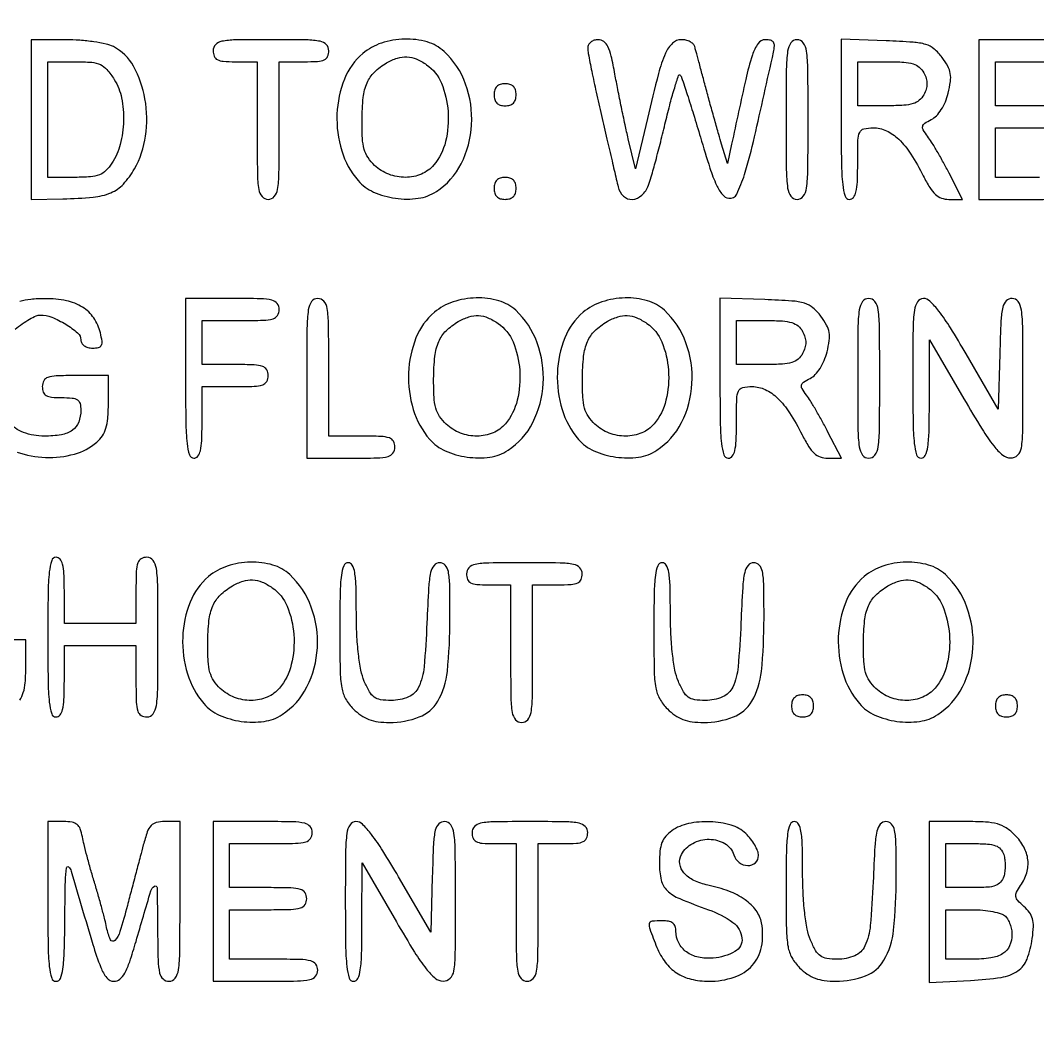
# Model space of a CAD drawing. Extents: x 0 to 1066, y 0 to 761.
# Drawn here: x 816.9 to 832.52, y 282.09 to 297.58 of the extents above; entities that cross this region are included whole.
import ezdxf

# ---------------------------------------------------------------- set-up
doc = ezdxf.new("R2010")
doc.units = 0
doc.header["$MEASUREMENT"] = 0

msp = doc.modelspace()

# ---------------------------------------------------------------- linework, layer by layer
for points in [[(183.390323, 95.266879, 0.000001), (192.989143, 95.254457, 0.000118)], [(479.458836, 95.240684, -0.000004), (502.524384, 95.211821, -0.198594)], [(710.559243, 95.267872, -0.000023), (733.258836, 95.240684, -0.000004), (756.324384, 95.211821, -0.198594)], [(416.092229, 95.24091, -0.000004), (439.072908, 95.212432, -0.198597)], [(542.992229, 95.24091, -0.000004), (565.972908, 95.212432, -0.198597)], [(606.442229, 95.24091, -0.000004), (629.422908, 95.212432, -0.198597)], [(669.892229, 95.24091, -0.000004), (692.872908, 95.212432, -0.198597)], [(832.841922, 297.280249, 0.004487), (832.3794, 297.2844), (831.618, 297.2844), (831.618, 296.0577), (831.618, 294.831), (832.4217, 294.831, 0.004147), (832.912409, 294.83507, 0.047763)], [(832.813892, 296.264593, 0.006583), (832.464, 296.2692), (831.8718, 296.2692), (831.8718, 296.6076), (831.8718, 296.946), (832.5063, 296.946, 0.005909), (832.884326, 296.950467, 0.059311)], [(832.5486, 295.1694), (831.8718, 295.1694), (831.8718, 295.5501), (831.8718, 295.9308), (832.464, 295.9308, 0.006583), (832.813892, 295.935407, 0.063075)], [(816.819491, 292.83538, -0.021479), (816.928286, 292.919217, -0.024071), (817.039926, 292.990063, -0.024321), (817.139791, 293.040628, -0.105406), (817.204392, 293.0544, -0.095864), (817.381727, 293.020084, -0.042073), (817.596296, 292.912065, -0.039621), (817.778719, 292.779147, -0.218876), (817.8282, 292.671527, 0.137225), (817.841737, 292.623132, 0.104143), (817.879596, 292.582739, 0.087371), (817.937139, 292.555935, 0.065501), (818.006571, 292.5468, 0.051376), (818.099548, 292.556379, 0.224479), (818.142499, 292.588825, 0.158116), (818.15318, 292.651588, 0.023398), (818.128342, 292.77945, 0.090086), (818.026094, 293.00944, 0.105062), (817.853633, 293.174482, 0.089301), (817.60508, 293.272588, 0.048933), (817.2783, 293.305381, 0.02471), (817.058834, 293.295018, 0.049497), (816.888712, 293.261329, 0.05494)], [(816.848424, 290.949094, 0.075265), (817.286535, 290.866395, 0.075304), (817.729252, 290.917085, 0.113008), (818.071123, 291.099166, 0.065979), (818.158955, 291.198389, 0.074329), (818.213672, 291.313291, 0.054743), (818.242567, 291.466284, 0.019325), (818.2512, 291.689573), (818.2512, 292.1238), (817.7436, 292.1238, 0.008455), (817.449902, 292.118833, 0.072107), (817.3206, 292.0956, 0.188641), (817.259068, 292.044332, 0.12648), (817.236, 291.9546, 0.087745), (817.250999, 291.869792, 0.177212), (817.294163, 291.818636, 0.10769), (817.377766, 291.792353, 0.022514), (817.5321, 291.7854, -0.021714), (817.694185, 291.778358, -0.124268), (817.774865, 291.750351, -0.187079), (817.815295, 291.693664, -0.062494), (817.8282, 291.59082, -0.091498), (817.794563, 291.408547, -0.148314), (817.698774, 291.284986, -0.113347), (817.528688, 291.214847, -0.041372), (817.26752, 291.1932, -0.086758), (816.944934, 291.249599, -0.145015), (816.724723, 291.411575, -0.116882)], [(816.889955, 287.137589, 0.074329), (816.944672, 287.252491, 0.054743), (816.973567, 287.405484, 0.019325), (816.9822, 287.628773), (816.9822, 288.063), (816.4746, 288.063, 0.008455)]]:
    msp.add_lwpolyline(points, format="xyb")
for points in [[(409.06215, 749.15415), (40.8618, 749.132981), (40.8618, 380.65769), (40.8618, 12.1824), (501.2973, 12.1824), (961.7328, 12.1824), (961.7328, 380.646631), (961.7328, 749.110861), (961.41555, 749.1633, 0.040886), (961.153339, 749.184871, 0.000002), (934.190609, 749.194398, 0.000089), (904.448031, 749.199508, 0.000054), (869.1804, 749.195529, -0.000029), (813.61687, 749.186499, -0.000004), (696.10453, 749.175037, -0.000004), (556.774728, 749.163736, -0.000004)], [(817.0668, 296.0577), (817.0668, 294.831), (817.55325, 294.839433, 0.018847), (818.01622, 294.864933, 0.076273), (818.289629, 294.933281, 0.107083), (818.480818, 295.067069, 0.057946), (818.651022, 295.299964, 0.09461), (818.822013, 295.804618, 0.077415), (818.812601, 296.375231, 0.083451), (818.636967, 296.875665, 0.148656), (818.326784, 297.177403, 0.065462), (818.21444, 297.217866, 0.01784), (818.028459, 297.251574, 0.017725), (817.812831, 297.274991, 0.017594), (817.59555, 297.283153), (817.0668, 297.2844)], [(819.8586, 297.1152, 0.094959), (819.875163, 297.028774, 0.184152), (819.92205, 296.977725, 0.098846), (820.015039, 296.95233, 0.017388), (820.197, 296.946), (820.5354, 296.946), (820.5354, 295.8885, 0.002827), (820.539131, 295.228541, 0.036854), (820.559934, 294.984337, 0.138781), (820.611194, 294.873868, 0.218517), (820.7046, 294.831, 0.218517), (820.798006, 294.873868, 0.138781), (820.849266, 294.984337, 0.036854), (820.870069, 295.228541, 0.002827), (820.8738, 295.8885), (820.8738, 296.946), (821.2545, 296.946, 0.013964), (821.464258, 296.951859, 0.090841), (821.566463, 296.97655, 0.188085), (821.617034, 297.027595, 0.102588), (821.6352, 297.1152, 0.193568), (821.598002, 297.207685, 0.15568), (821.503013, 297.259221, 0.043488), (821.294005, 297.280467, 0.003595), (820.7469, 297.2844, 0.003595), (820.199795, 297.280467, 0.043488), (819.990788, 297.259221, 0.15568), (819.895798, 297.207685, 0.193568)], [(822.157603, 297.072373, 0.123885), (821.874412, 296.679677, 0.085485), (821.760837, 296.140757, 0.082885), (821.833308, 295.578736, 0.104562), (822.085039, 295.120126, 0.111799), (822.323009, 294.943775, 0.06908), (822.659408, 294.848081, 0.069045), (823.009365, 294.847615, 0.111332), (823.287282, 294.951681, 0.131426), (823.668039, 295.37766, 0.103697), (823.828454, 295.977311, 0.101152), (823.73579, 296.603653, 0.118621), (823.405171, 297.103219, 0.118666), (823.145435, 297.249801, 0.075716), (822.799756, 297.293738, 0.073305), (822.444741, 297.232407, 0.095814)], [(825.6114, 297.156804, 0.047767), (825.619643, 297.070713, 0.002528), (825.673438, 296.799743, 0.003959), (825.741692, 296.477857, 0.00287), (825.822593, 296.120454, -0.000002), (825.9067, 295.758538, -0.000002), (825.984737, 295.422731, -0.000002), (826.050237, 295.140867, -0.000017), (826.078005, 295.02135, 0.147869), (826.159327, 294.879931, 0.205885), (826.294844, 294.830582, 0.176392), (826.440655, 294.893275, 0.11354), (826.544046, 295.047883, 0.021448), (826.586456, 295.175671, 0.003611), (826.655271, 295.424007, 0.003945), (826.731781, 295.717264, 0.003496), (826.806889, 296.023747, -0.006156), (826.87912, 296.311852, -0.010899), (826.946762, 296.547299, -0.005551), (827.007441, 296.735007, -0.556878), (827.02975, 296.74025, -0.11647), (827.05287, 296.702834, -0.001547), (827.138785, 296.442281, -0.004332), (827.235093, 296.138234, -0.00282), (827.341285, 295.785536, 0.006286), (827.487608, 295.311477, 0.030826), (827.589862, 295.050623, 0.058933), (827.679981, 294.904603, 0.190588), (827.776884, 294.848675, 0.326366), (827.899475, 294.913144, 0.039676), (828.018107, 295.213283, 0.018108), (828.172341, 295.790996, 0.002117), (828.464334, 297.09405, 0.040046), (828.477278, 297.18853, 0.15964), (828.462414, 297.244294, 0.190105), (828.419544, 297.274768, 0.060633), (828.340408, 297.2844, 0.243546), (828.227412, 297.22589, 0.075824), (828.139229, 297.049617, 0.023764), (828.037662, 296.67533, 0.001912), (827.821079, 295.677), (827.758026, 295.3809), (827.667798, 295.677, -0.004222), (827.623212, 295.827872, -0.001439), (827.560959, 296.047654, -0.00143), (827.493605, 296.290756, -0.001648), (827.430796, 296.523, 0.00027), (827.372398, 296.741317, 0.000345), (827.318337, 296.942431, 0.000267), (827.2728, 297.111013, 0.002921), (827.254066, 297.17865, 0.133791), (827.229706, 297.219101, 0.071199), (827.181812, 297.253336, 0.062684), (827.11891, 297.276528, 0.057069), (827.050161, 297.2844, 0.191396), (826.912437, 297.229676, 0.101864), (826.805533, 297.077152, 0.038771), (826.697981, 296.763973, 0.004991), (826.52695, 296.074987), (826.342606, 295.29934), (826.233833, 295.76312, -0.004337), (826.185244, 295.978687, -0.002315), (826.12872, 296.245985, -0.002304), (826.073521, 296.519477, -0.003592), (826.028745, 296.75565, 0.011053), (825.971827, 297.033179, 0.057006), (825.919863, 297.18089, 0.121799), (825.856834, 297.25655, 0.159795), (825.771915, 297.2844, 0.077986), (825.710596, 297.274777, 0.090324), (825.658551, 297.246919, 0.100781), (825.623758, 297.205466, 0.124994)], [(828.657, 296.0577, 0.002322), (828.660589, 295.284838, 0.031956), (828.681067, 295.005487, 0.123223), (828.731878, 294.879109, 0.240299), (828.8262, 294.831, 0.240299), (828.920522, 294.879109, 0.123223), (828.971333, 295.005487, 0.031956), (828.991811, 295.284838, 0.002322), (828.9954, 296.0577, 0.002322), (828.991811, 296.830562, 0.031956), (828.971333, 297.109913, 0.123223), (828.920522, 297.236291, 0.240299), (828.8262, 297.2844, 0.240299), (828.731878, 297.236291, 0.123223), (828.681067, 297.109913, 0.031956), (828.660589, 296.830562, 0.002322)], [(829.503, 296.061121, 0.003202), (829.507326, 295.385613, 0.022501), (829.526332, 295.05717, 0.049121), (829.56223, 294.880947, 0.329081), (829.6299, 294.831, 0.232029), (829.691637, 294.86128, 0.108427), (829.730769, 294.9438, 0.047315), (829.751501, 295.099657, 0.00942), (829.7568, 295.3809, -0.00595), (829.761107, 295.742865, -0.096871), (829.787144, 295.860998, -0.238613), (829.85181, 295.914615, -0.056005), (829.995853, 295.9308, -0.111153), (830.197305, 295.885456, -0.081177), (830.38662, 295.754601, -0.058854), (830.57231, 295.527971, -0.025924), (830.764172, 295.19055, 0.021841), (830.863916, 295.011753, 0.069009), (830.95107, 294.906227, 0.100305), (831.043578, 294.850432, 0.085906), (831.155845, 294.831), (831.36705, 294.831), (831.160873, 295.23285, 0.006834), (831.072806, 295.398872, 0.006481), (830.978698, 295.565412, 0.006451), (830.891651, 295.71056, 0.022591), (830.830227, 295.800675, -0.02569), (830.763648, 295.899664, -0.192002), (830.754729, 295.954464, -0.198014), (830.786063, 295.99939, -0.027525), (830.886928, 296.056575, 0.089041), (830.964881, 296.114414, 0.046566), (831.039398, 296.210076, 0.042448), (831.102634, 296.330402, 0.038847), (831.146864, 296.463263, 0.026721), (831.180834, 296.639622, 0.076578), (831.178842, 296.764041, 0.082928), (831.139816, 296.876384, 0.035157), (831.053472, 297.011062, 0.057331), (830.930902, 297.14134, 0.10358), (830.802517, 297.210632, 0.055706), (830.607385, 297.245574, 0.007564), (830.192158, 297.266671), (829.503, 297.291243)], [(823.136697, 296.900639, -0.143223), (823.364398, 296.616323, -0.079931), (823.46686, 296.181153, -0.077332), (823.428665, 295.720018, -0.11509), (823.247396, 295.35975, -0.119537), (823.058984, 295.220195, -0.098447), (822.813327, 295.169552, -0.09388), (822.556877, 295.216262, -0.097006), (822.338603, 295.353347, -0.056872), (822.237683, 295.47244, -0.080028), (822.179787, 295.598796, -0.054705), (822.151963, 295.770524, -0.014142), (822.145491, 296.051297, -0.025001), (822.164555, 296.396155, -0.075567), (822.223982, 296.623138, -0.098225), (822.337437, 296.788005, -0.062967), (822.5235, 296.928419, -0.051006), (822.688266, 297.001758, -0.090781), (822.834914, 297.021795, -0.090761), (822.979171, 296.988581, -0.050966)], [(818.341753, 296.67105, -0.090931), (818.454074, 296.389331, -0.056823), (818.484135, 296.034409, -0.056208), (818.433225, 295.676588, -0.081785), (818.30443, 295.385709, -0.053857), (818.211167, 295.272166, -0.102503), (818.112165, 295.208535, -0.073821), (817.974488, 295.177809, -0.018052), (817.74165, 295.1694), (817.3206, 295.1694), (817.3206, 296.0577), (817.3206, 296.946), (817.744843, 296.946, -0.017821), (817.994818, 296.937088, -0.090339), (818.129317, 296.902535, -0.111314), (818.229076, 296.826166, -0.033754)], [(830.772, 296.7768, -0.049536), (830.808162, 296.689426, -0.073486), (830.820253, 296.6076, -0.073486), (830.808162, 296.525774, -0.049536), (830.772, 296.4384, -0.09537), (830.703105, 296.353475, -0.100861), (830.608866, 296.302233, -0.059921), (830.463832, 296.276248, -0.014397), (830.219123, 296.2692), (829.7568, 296.2692), (829.7568, 296.6076), (829.7568, 296.946), (830.219123, 296.946, -0.014397), (830.463832, 296.938952, -0.059921), (830.608866, 296.912967, -0.100861), (830.703105, 296.861725, -0.09537)], [(824.1732, 296.4384, 0.072254), (824.183931, 296.364531, 0.124864), (824.2155, 296.3115, 0.124864), (824.268531, 296.279931, 0.072254), (824.3424, 296.2692, 0.072254), (824.416269, 296.279931, 0.124864), (824.4693, 296.3115, 0.124864), (824.500869, 296.364531, 0.072254), (824.5116, 296.4384, 0.072254), (824.500869, 296.512269, 0.124864), (824.4693, 296.5653, 0.124864), (824.416269, 296.596869, 0.072254), (824.3424, 296.6076, 0.072254), (824.268531, 296.596869, 0.124864), (824.2155, 296.5653, 0.124864), (824.183931, 296.512269, 0.072254)], [(824.1732, 295.0002, 0.072254), (824.183931, 294.926331, 0.124864), (824.2155, 294.8733, 0.124864), (824.268531, 294.841731, 0.072254), (824.3424, 294.831, 0.072254), (824.416269, 294.841731, 0.124864), (824.4693, 294.8733, 0.124864), (824.500869, 294.926331, 0.072254), (824.5116, 295.0002, 0.072254), (824.500869, 295.074069, 0.124864), (824.4693, 295.1271, 0.124864), (824.416269, 295.158669, 0.072254), (824.3424, 295.1694, 0.072254), (824.268531, 295.158669, 0.124864), (824.2155, 295.1271, 0.124864), (824.183931, 295.074069, 0.072254)], [(819.4356, 292.0815, 0.003213), (819.439928, 291.407979, 0.022561), (819.458938, 291.0804, 0.049302), (819.494853, 290.904677, 0.328801), (819.5625, 290.8548, 0.232029), (819.624237, 290.88508, 0.108427), (819.663369, 290.9676, 0.047315), (819.684101, 291.123457, 0.00942), (819.6894, 291.4047), (819.6894, 291.9546), (820.197, 291.9546, 0.008455), (820.490698, 291.959567, 0.072107), (820.62, 291.9828, 0.188641), (820.681532, 292.034068, 0.12648), (820.7046, 292.1238, 0.12648), (820.681532, 292.213532, 0.188641), (820.62, 292.2648, 0.072107), (820.490698, 292.288033, 0.008455), (820.197, 292.293), (819.6894, 292.293), (819.6894, 292.6314), (819.6894, 292.9698), (820.2816, 292.9698, 0.006583), (820.631492, 292.974407, 0.063075), (820.778625, 292.996993, 0.183695), (820.84747, 293.048426, 0.142406), (820.8738, 293.139, 0.165398), (820.842683, 293.230495, 0.1727), (820.762763, 293.282074, 0.052938), (820.589045, 293.303957, 0.004884), (820.1547, 293.3082), (819.4356, 293.3082)], [(821.2968, 292.0815), (821.2968, 290.8548), (821.9736, 290.8548, 0.005351), (822.379778, 290.859147, 0.055952), (822.54465, 290.881238, 0.176663), (822.62086, 290.932784, 0.157888), (822.6504, 291.024, 0.12648), (822.627332, 291.113732, 0.188641), (822.5658, 291.165, 0.072107), (822.436498, 291.188233, 0.008455), (822.1428, 291.1932), (821.6352, 291.1932), (821.6352, 292.2507, 0.002827), (821.631469, 292.910659, 0.036854), (821.610666, 293.154863, 0.138781), (821.559406, 293.265332, 0.218517), (821.466, 293.3082, 0.240299), (821.371678, 293.260091, 0.123223), (821.320867, 293.133713, 0.031956), (821.300389, 292.854362, 0.002322)], [(823.257403, 293.096173, 0.123885), (822.974212, 292.703477, 0.085485), (822.860637, 292.164557, 0.082885), (822.933108, 291.602536, 0.104562), (823.184839, 291.143926, 0.111799), (823.422809, 290.967575, 0.06908), (823.759208, 290.871881, 0.069045), (824.109165, 290.871415, 0.111332), (824.387082, 290.975481, 0.131426), (824.767839, 291.40146, 0.103697), (824.928254, 292.001111, 0.101152), (824.83559, 292.627453, 0.118621), (824.504971, 293.127019, 0.118666), (824.245235, 293.273601, 0.075716), (823.899556, 293.317538, 0.073305), (823.544541, 293.256207, 0.095814)], [(825.541603, 293.096173, 0.123885), (825.258412, 292.703477, 0.085485), (825.144837, 292.164557, 0.082885), (825.217308, 291.602536, 0.104562), (825.469039, 291.143926, 0.111799), (825.707009, 290.967575, 0.06908), (826.043408, 290.871881, 0.069045), (826.393365, 290.871415, 0.111332), (826.671282, 290.975481, 0.131426), (827.052039, 291.40146, 0.103697), (827.212454, 292.001111, 0.101152), (827.11979, 292.627453, 0.118621), (826.789171, 293.127019, 0.118666), (826.529435, 293.273601, 0.075716), (826.183756, 293.317538, 0.073305), (825.828741, 293.256207, 0.095814)], [(827.6418, 292.084921, 0.003202), (827.646126, 291.409413, 0.022501), (827.665132, 291.08097, 0.049121), (827.70103, 290.904747, 0.329081), (827.7687, 290.8548, 0.232029), (827.830437, 290.88508, 0.108427), (827.869569, 290.9676, 0.047315), (827.890301, 291.123457, 0.00942), (827.8956, 291.4047, -0.00595), (827.899907, 291.766665, -0.096871), (827.925944, 291.884798, -0.238613), (827.99061, 291.938415, -0.056005), (828.134653, 291.9546, -0.111153), (828.336105, 291.909256, -0.081177), (828.52542, 291.778401, -0.058854), (828.71111, 291.551771, -0.025924), (828.902972, 291.21435, 0.021841), (829.002716, 291.035553, 0.069009), (829.08987, 290.930027, 0.100305), (829.182378, 290.874232, 0.085906), (829.294645, 290.8548), (829.50585, 290.8548), (829.299673, 291.25665, 0.006834), (829.211606, 291.422672, 0.006481), (829.117498, 291.589212, 0.006451), (829.030451, 291.73436, 0.022591), (828.969027, 291.824475, -0.02569), (828.902448, 291.923464, -0.192002), (828.893529, 291.978264, -0.198014), (828.924863, 292.02319, -0.027525), (829.025728, 292.080375, 0.089041), (829.103681, 292.138214, 0.046566), (829.178198, 292.233876, 0.042448), (829.241434, 292.354202, 0.038847), (829.285664, 292.487063, 0.026721), (829.319634, 292.663422, 0.076578), (829.317642, 292.787841, 0.082928), (829.278616, 292.900184, 0.035157), (829.192272, 293.034862, 0.057331), (829.069702, 293.16514, 0.10358), (828.941317, 293.234432, 0.055706), (828.746185, 293.269374, 0.007564), (828.330958, 293.290471), (827.6418, 293.315043)], [(829.7568, 292.0815, 0.002322), (829.760389, 291.308638, 0.031956), (829.780867, 291.029287, 0.123223), (829.831678, 290.902909, 0.240299), (829.926, 290.8548, 0.240299), (830.020322, 290.902909, 0.123223), (830.071133, 291.029287, 0.031956), (830.091611, 291.308638, 0.002322), (830.0952, 292.0815, 0.002322), (830.091611, 292.854362, 0.031956), (830.071133, 293.133713, 0.123223), (830.020322, 293.260091, 0.240299), (829.926, 293.3082, 0.240299), (829.831678, 293.260091, 0.123223), (829.780867, 293.133713, 0.031956), (829.760389, 292.854362, 0.002322)], [(830.6028, 292.0815, 0.003213), (830.607128, 291.407979, 0.022561), (830.626138, 291.0804, 0.049302), (830.662053, 290.904677, 0.328801), (830.7297, 290.8548, 0.295501), (830.795072, 290.897131, 0.070336), (830.832806, 291.027831, 0.029944), (830.85284, 291.275394, 0.004715), (830.858437, 291.76425), (830.860274, 292.6737), (831.387187, 291.767557, 0.006242), (831.666561, 291.300624, 0.029041), (831.846282, 291.043337, 0.052989), (831.983526, 290.902838, 0.170079), (832.10445, 290.858107, 0.199339), (832.212731, 290.900873, 0.163117), (832.270425, 291.012306, 0.036571), (832.291504, 291.271181, 0.002034), (832.2948, 292.0815, 0.002367), (832.291169, 292.848672, 0.031318), (832.270784, 293.130983, 0.117824), (832.220977, 293.259677, 0.246563), (832.12856, 293.3082, 0.195513), (832.037755, 293.271282, 0.145553), (831.984452, 293.175856, 0.043894), (831.956939, 292.969593, 0.004128), (831.93821, 292.458318), (831.9141, 291.608436), (831.420917, 292.458318, 0.007787), (831.180838, 292.857583, 0.025041), (831.004001, 293.11221, 0.035073), (830.866147, 293.267118, 0.195814), (830.765267, 293.3082, 0.254619), (830.675261, 293.259188, 0.110911), (830.626751, 293.127358, 0.030502), (830.606487, 292.841186, 0.002427)], [(824.236497, 292.924439, -0.143223), (824.464198, 292.640123, -0.079931), (824.56666, 292.204953, -0.077332), (824.528465, 291.743818, -0.11509), (824.347196, 291.38355, -0.119537), (824.158784, 291.243995, -0.098447), (823.913127, 291.193352, -0.09388), (823.656677, 291.240062, -0.097006), (823.438403, 291.377147, -0.056872), (823.337483, 291.49624, -0.080028), (823.279587, 291.622596, -0.054705), (823.251763, 291.794324, -0.014142), (823.245291, 292.075097, -0.025001), (823.264355, 292.419955, -0.075567), (823.323782, 292.646938, -0.098225), (823.437237, 292.811805, -0.062967), (823.6233, 292.952219, -0.051006), (823.788066, 293.025558, -0.090781), (823.934714, 293.045595, -0.090761), (824.078971, 293.012381, -0.050966)], [(826.520697, 292.924439, -0.143223), (826.748398, 292.640123, -0.079931), (826.85086, 292.204953, -0.077332), (826.812665, 291.743818, -0.11509), (826.631396, 291.38355, -0.119537), (826.442984, 291.243995, -0.098447), (826.197327, 291.193352, -0.09388), (825.940877, 291.240062, -0.097006), (825.722603, 291.377147, -0.056872), (825.621683, 291.49624, -0.080028), (825.563787, 291.622596, -0.054705), (825.535963, 291.794324, -0.014142), (825.529491, 292.075097, -0.025001), (825.548555, 292.419955, -0.075567), (825.607982, 292.646938, -0.098225), (825.721437, 292.811805, -0.062967), (825.9075, 292.952219, -0.051006), (826.072266, 293.025558, -0.090781), (826.218914, 293.045595, -0.090761), (826.363171, 293.012381, -0.050966)], [(828.9108, 292.8006, -0.049536), (828.946962, 292.713226, -0.073486), (828.959053, 292.6314, -0.073486), (828.946962, 292.549574, -0.049536), (828.9108, 292.4622, -0.09537), (828.841905, 292.377275, -0.100861), (828.747666, 292.326033, -0.059921), (828.602632, 292.300048, -0.014397), (828.357923, 292.293), (827.8956, 292.293), (827.8956, 292.6314), (827.8956, 292.9698), (828.357923, 292.9698, -0.014397), (828.602632, 292.962752, -0.059921), (828.747666, 292.936767, -0.100861), (828.841905, 292.885525, -0.09537)], [(817.3206, 288.1053, 0.003213), (817.324928, 287.431779, 0.022561), (817.343938, 287.1042, 0.049302), (817.379853, 286.928477, 0.328801), (817.4475, 286.8786, 0.232029), (817.509237, 286.90888, 0.108427), (817.548369, 286.9914, 0.047315), (817.569101, 287.147257, 0.00942), (817.5744, 287.4285), (817.5744, 287.9784), (818.1243, 287.9784), (818.6742, 287.9784), (818.6742, 287.4285, 0.007414), (818.678971, 287.10672, 0.067313), (818.701858, 286.968487, 0.186514), (818.753213, 286.903304, 0.134481), (818.8434, 286.8786, 0.240299), (818.937722, 286.926709, 0.123223), (818.988533, 287.053087, 0.031956), (819.009011, 287.332438, 0.002322), (819.0126, 288.1053, 0.002322), (819.009011, 288.878162, 0.031956), (818.988533, 289.157513, 0.123223), (818.937722, 289.283891, 0.240299), (818.8434, 289.332, 0.12648), (818.753668, 289.308932, 0.188641), (818.7024, 289.2474, 0.072107), (818.679167, 289.118098, 0.008455), (818.6742, 288.8244), (818.6742, 288.3168), (818.1243, 288.3168), (817.5744, 288.3168), (817.5744, 288.8244, 0.010614), (817.568947, 289.081241, 0.050675), (817.547963, 289.22625, 0.113455), (817.508668, 289.30343, 0.222027), (817.4475, 289.332, 0.328801), (817.379853, 289.282123, 0.049302), (817.343938, 289.1064, 0.022561), (817.324928, 288.778821, 0.003213)], [(819.788803, 289.035373, 0.123885), (819.505612, 288.642677, 0.085485), (819.392037, 288.103757, 0.082885), (819.464508, 287.541736, 0.104562), (819.716239, 287.083126, 0.111799), (819.954209, 286.906775, 0.06908), (820.290608, 286.811081, 0.069045), (820.640565, 286.810615, 0.111332), (820.918482, 286.914681, 0.131426), (821.299239, 287.34066, 0.103697), (821.459654, 287.940311, 0.101152), (821.36699, 288.566653, 0.118621), (821.036371, 289.066219, 0.118666), (820.776635, 289.212801, 0.075716), (820.430956, 289.256738, 0.073305), (820.075941, 289.195407, 0.095814)], [(821.8044, 288.228355, 0.003964), (821.809425, 287.594502, 0.037977), (821.83417, 287.325631, 0.086932), (821.89409, 287.156839, 0.067817), (822.012055, 287.001655, 0.045287), (822.129229, 286.90398, 0.061733), (822.251029, 286.840405, 0.057123), (822.391902, 286.805388, 0.032389), (822.567516, 286.794, 0.091481), (823.025283, 286.87846, 0.171956), (823.308083, 287.119325, 0.107033), (823.456119, 287.57913, 0.02456), (823.4964, 288.398683, 0.004091), (823.492258, 288.904882, 0.042042), (823.471304, 289.112879, 0.139542), (823.423041, 289.209871, 0.210994), (823.338067, 289.2474, 0.224554), (823.251566, 289.206489, 0.120063), (823.199204, 289.097607, 0.038088), (823.16841, 288.867674, 0.003955), (823.141625, 288.322462, -0.011778), (823.09795, 287.64871, -0.086058), (823.015104, 287.337262, -0.186836), (822.859386, 287.186354, -0.100409), (822.593424, 287.1324, -0.036356), (822.431666, 287.144177, -0.118728), (822.332754, 287.183881, -0.110433), (822.258763, 287.266102, -0.02926), (822.180783, 287.425783, -0.051176), (822.129226, 287.596361, -0.018965), (822.090864, 287.844597, -0.016895), (822.066292, 288.14499, -0.011958), (822.0582, 288.483283, 0.005918), (822.053405, 288.888443, 0.03524), (822.033538, 289.098897, 0.084231), (821.995349, 289.209437, 0.274093), (821.9313, 289.2474, 0.308918), (821.865115, 289.202195, 0.062189), (821.828184, 289.056409, 0.026926), (821.808883, 288.781339, 0.004053)], [(823.7502, 289.0782, 0.094959), (823.766763, 288.991774, 0.184152), (823.81365, 288.940725, 0.098846), (823.906639, 288.91533, 0.017388), (824.0886, 288.909), (824.427, 288.909), (824.427, 287.8515, 0.002827), (824.430731, 287.191541, 0.036854), (824.451534, 286.947338, 0.138781), (824.502794, 286.836868, 0.218517), (824.5962, 286.794, 0.218517), (824.689606, 286.836868, 0.138781), (824.740866, 286.947338, 0.036854), (824.761669, 287.191541, 0.002827), (824.7654, 287.8515), (824.7654, 288.909), (825.1461, 288.909, 0.013964), (825.355858, 288.914859, 0.090841), (825.458063, 288.93955, 0.188085), (825.508634, 288.990595, 0.102588), (825.5268, 289.0782, 0.193568), (825.489602, 289.170685, 0.15568), (825.394613, 289.222221, 0.043488), (825.185605, 289.243467, 0.003595), (824.6385, 289.2474, 0.003595), (824.091395, 289.243467, 0.043488), (823.882388, 289.222221, 0.15568), (823.787398, 289.170685, 0.193568)], [(826.6266, 288.228355, 0.003964), (826.631625, 287.594502, 0.037977), (826.65637, 287.325631, 0.086932), (826.71629, 287.156839, 0.067817), (826.834255, 287.001655, 0.045287), (826.951429, 286.90398, 0.061733), (827.073229, 286.840405, 0.057123), (827.214102, 286.805388, 0.032389), (827.389716, 286.794, 0.091481), (827.847483, 286.87846, 0.171956), (828.130283, 287.119325, 0.107033), (828.278319, 287.57913, 0.02456), (828.3186, 288.398683, 0.004091), (828.314458, 288.904882, 0.042042), (828.293504, 289.112879, 0.139542), (828.245241, 289.209871, 0.210994), (828.160267, 289.2474, 0.224554), (828.073766, 289.206489, 0.120063), (828.021404, 289.097607, 0.038088), (827.99061, 288.867674, 0.003955), (827.963825, 288.322462, -0.011778), (827.92015, 287.64871, -0.086058), (827.837304, 287.337262, -0.186836), (827.681586, 287.186354, -0.100409), (827.415624, 287.1324, -0.036356), (827.253866, 287.144177, -0.118728), (827.154954, 287.183881, -0.110433), (827.080963, 287.266102, -0.02926), (827.002983, 287.425783, -0.051176), (826.951426, 287.596361, -0.018965), (826.913064, 287.844597, -0.016895), (826.888492, 288.14499, -0.011958), (826.8804, 288.483283, 0.005918), (826.875605, 288.888443, 0.03524), (826.855738, 289.098897, 0.084231), (826.817549, 289.209437, 0.274093), (826.7535, 289.2474, 0.308918), (826.687315, 289.202195, 0.062189), (826.650384, 289.056409, 0.026926), (826.631083, 288.781339, 0.004053)], [(829.856203, 289.035373, 0.123885), (829.573012, 288.642677, 0.085485), (829.459437, 288.103757, 0.082885), (829.531908, 287.541736, 0.104562), (829.783639, 287.083126, 0.111799), (830.021609, 286.906775, 0.06908), (830.358008, 286.811081, 0.069045), (830.707965, 286.810615, 0.111332), (830.985882, 286.914681, 0.131426), (831.366639, 287.34066, 0.103697), (831.527054, 287.940311, 0.101152), (831.43439, 288.566653, 0.118621), (831.103771, 289.066219, 0.118666), (830.844035, 289.212801, 0.075716), (830.498356, 289.256738, 0.073305), (830.143341, 289.195407, 0.095814)], [(820.767897, 288.863639, -0.143223), (820.995598, 288.579323, -0.079931), (821.09806, 288.144153, -0.077332), (821.059865, 287.683018, -0.11509), (820.878596, 287.32275, -0.119537), (820.690184, 287.183195, -0.098447), (820.444527, 287.132552, -0.09388), (820.188077, 287.179262, -0.097006), (819.969803, 287.316347, -0.056872), (819.868883, 287.43544, -0.080028), (819.810987, 287.561796, -0.054705), (819.783163, 287.733524, -0.014142), (819.776691, 288.014297, -0.025001), (819.795755, 288.359155, -0.075567), (819.855182, 288.586138, -0.098225), (819.968637, 288.751005, -0.062967), (820.1547, 288.891419, -0.051006), (820.319466, 288.964758, -0.090781), (820.466114, 288.984795, -0.090761), (820.610371, 288.951581, -0.050966)], [(830.835297, 288.863639, -0.143223), (831.062998, 288.579323, -0.079931), (831.16546, 288.144153, -0.077332), (831.127265, 287.683018, -0.11509), (830.945996, 287.32275, -0.119537), (830.757584, 287.183195, -0.098447), (830.511927, 287.132552, -0.09388), (830.255477, 287.179262, -0.097006), (830.037203, 287.316347, -0.056872), (829.936283, 287.43544, -0.080028), (829.878387, 287.561796, -0.054705), (829.850563, 287.733524, -0.014142), (829.844091, 288.014297, -0.025001), (829.863155, 288.359155, -0.075567), (829.922582, 288.586138, -0.098225), (830.036037, 288.751005, -0.062967), (830.2221, 288.891419, -0.051006), (830.386866, 288.964758, -0.090781), (830.533514, 288.984795, -0.090761), (830.677771, 288.951581, -0.050966)], [(828.7416, 287.0478, 0.072254), (828.752331, 286.973931, 0.124864), (828.7839, 286.9209, 0.124864), (828.836931, 286.889331, 0.072254), (828.9108, 286.8786, 0.072254), (828.984669, 286.889331, 0.124864), (829.0377, 286.9209, 0.124864), (829.069269, 286.973931, 0.072254), (829.08, 287.0478, 0.072254), (829.069269, 287.121669, 0.124864), (829.0377, 287.1747, 0.124864), (828.984669, 287.206269, 0.072254), (828.9108, 287.217, 0.072254), (828.836931, 287.206269, 0.124864), (828.7839, 287.1747, 0.124864), (828.752331, 287.121669, 0.072254)], [(831.8718, 287.0478, 0.072254), (831.882531, 286.973931, 0.124864), (831.9141, 286.9209, 0.124864), (831.967131, 286.889331, 0.072254), (832.041, 286.8786, 0.072254), (832.114869, 286.889331, 0.124864), (832.1679, 286.9209, 0.124864), (832.199469, 286.973931, 0.072254), (832.2102, 287.0478, 0.072254), (832.199469, 287.121669, 0.124864), (832.1679, 287.1747, 0.124864), (832.114869, 287.206269, 0.072254), (832.041, 287.217, 0.072254), (831.967131, 287.206269, 0.124864), (831.9141, 287.1747, 0.124864), (831.882531, 287.121669, 0.072254)], [(817.3206, 284.0445, 0.003213), (817.324928, 283.370979, 0.022561), (817.343938, 283.0434, 0.049302), (817.379853, 282.867677, 0.328801), (817.4475, 282.8178, 0.305395), (817.513734, 282.862416, 0.062503), (817.552002, 283.006064, 0.027449), (817.57381, 283.27596, 0.004264), (817.583037, 283.81185, -0.002416), (817.590385, 284.355322, -0.029471), (817.606446, 284.562743, -0.603012), (817.638212, 284.574314, -0.138127), (817.678691, 284.5098, 0.001112), (818.012207, 283.384184, 0.020238), (818.133804, 283.030051, 0.077221), (818.226019, 282.870977, 0.226588), (818.337337, 282.8178, 0.178321), (818.425545, 282.850292, 0.090477), (818.501367, 282.943202, 0.045479), (818.578022, 283.11808, 0.010027), (818.675609, 283.43115, -0.001209), (818.901905, 284.204915, -0.180504), (818.956726, 284.277917, -0.586533), (818.997768, 284.255953, -0.002598), (819.005921, 283.64265, 0.004063), (819.014082, 283.13961, 0.046466), (819.037247, 282.942891, 0.159576), (819.089538, 282.852936, 0.183972), (819.1818, 282.8178, 0.240299), (819.276122, 282.865909, 0.123223), (819.326933, 282.992287, 0.031956), (819.347411, 283.271638, 0.002322), (819.351, 284.0445), (819.351, 285.2712), (819.116435, 285.2712, 0.057703), (818.986347, 285.256137, 0.150789), (818.906017, 285.209084, 0.102355), (818.848077, 285.111896, 0.018959), (818.78708, 284.91165, 0.000085), (818.740337, 284.734226, 0.000034), (818.67605, 284.489972, 0.000033), (818.606616, 284.22602, 0.000041), (818.542214, 283.98105, -0.009374), (818.428779, 283.580152, -0.115475), (818.349791, 283.443601, -0.538762), (818.282854, 283.455223, -0.053672), (818.224197, 283.64265, 0.012912), (818.197067, 283.762909, 0.003926), (818.149847, 283.943641, 0.003928), (818.093736, 284.145394, 0.004276), (818.035978, 284.3406, -0.00492), (817.978494, 284.535806, -0.004529), (817.923202, 284.737559, -0.004526), (817.877171, 284.918301, -0.014927), (817.851481, 285.03855, 0.043617), (817.818578, 285.158463, 0.134321), (817.769998, 285.226221, 0.130778), (817.692829, 285.260834, 0.040414), (817.564798, 285.2712), (817.3206, 285.2712)], [(819.8586, 284.0445), (819.8586, 282.8178), (820.6623, 282.8178, 0.004147), (821.153009, 282.82187, 0.047763), (821.344388, 282.843403, 0.16431), (821.431794, 282.894993, 0.179874), (821.466, 282.987, 0.157888), (821.43646, 283.078216, 0.176663), (821.36025, 283.129762, 0.055952), (821.195378, 283.151853, 0.005351), (820.7892, 283.1562), (820.1124, 283.1562), (820.1124, 283.5369), (820.1124, 283.9176), (820.7046, 283.9176, 0.006583), (821.054492, 283.922207, 0.063075), (821.201625, 283.944793, 0.183695), (821.27047, 283.996226, 0.142406), (821.2968, 284.0868, 0.142406), (821.27047, 284.177374, 0.183695), (821.201625, 284.228807, 0.063075), (821.054492, 284.251393, 0.006583), (820.7046, 284.256), (820.1124, 284.256), (820.1124, 284.5944), (820.1124, 284.9328), (820.7469, 284.9328, 0.005909), (821.124926, 284.937267, 0.059311), (821.280938, 284.95959, 0.180365), (821.353456, 285.011088, 0.150217), (821.3814, 285.102, 0.17273), (821.348727, 285.193757, 0.168559), (821.265075, 285.24535, 0.050222), (821.082522, 285.267049, 0.004487), (820.62, 285.2712), (819.8586, 285.2712)], [(821.889, 284.0445, 0.003213), (821.893328, 283.370979, 0.022561), (821.912338, 283.0434, 0.049302), (821.948253, 282.867677, 0.328801), (822.0159, 282.8178, 0.295501), (822.081272, 282.860131, 0.070336), (822.119006, 282.990831, 0.029944), (822.13904, 283.238394, 0.004715), (822.144637, 283.72725), (822.146474, 284.6367), (822.673387, 283.730557, 0.006242), (822.952761, 283.263624, 0.029041), (823.132482, 283.006337, 0.052989), (823.269726, 282.865838, 0.170079), (823.39065, 282.821107, 0.199339), (823.498931, 282.863873, 0.163117), (823.556625, 282.975306, 0.036571), (823.577704, 283.234181, 0.002034), (823.581, 284.0445, 0.002367), (823.577369, 284.811672, 0.031318), (823.556984, 285.093983, 0.117824), (823.507177, 285.222677, 0.246563), (823.41476, 285.2712, 0.195513), (823.323955, 285.234282, 0.145553), (823.270652, 285.138856, 0.043894), (823.243139, 284.932593, 0.004128), (823.22441, 284.421318), (823.2003, 283.571436), (822.707117, 284.421318, 0.007787), (822.467038, 284.820583, 0.025041), (822.290201, 285.07521, 0.035073), (822.152347, 285.230118, 0.195814), (822.051467, 285.2712, 0.254619), (821.961461, 285.222188, 0.110911), (821.912951, 285.090358, 0.030502), (821.892687, 284.804186, 0.002427)], [(823.8348, 285.102, 0.094959), (823.851363, 285.015574, 0.184152), (823.89825, 284.964525, 0.098846), (823.991239, 284.93913, 0.017388), (824.1732, 284.9328), (824.5116, 284.9328), (824.5116, 283.8753, 0.002827), (824.515331, 283.215341, 0.036854), (824.536134, 282.971137, 0.138781), (824.587394, 282.860668, 0.218517), (824.6808, 282.8178, 0.218517), (824.774206, 282.860668, 0.138781), (824.825466, 282.971137, 0.036854), (824.846269, 283.215341, 0.002827), (824.85, 283.8753), (824.85, 284.9328), (825.2307, 284.9328, 0.013964), (825.440458, 284.938659, 0.090841), (825.542663, 284.96335, 0.188085), (825.593234, 285.014395, 0.102588), (825.6114, 285.102, 0.193568), (825.574202, 285.194485, 0.15568), (825.479213, 285.246021, 0.043488), (825.270205, 285.267267, 0.003595), (824.7231, 285.2712, 0.003595), (824.175995, 285.267267, 0.043488), (823.966988, 285.246021, 0.15568), (823.871998, 285.194485, 0.193568)], [(826.90155, 285.129544, 0.064007), (826.808752, 285.045332, 0.085808), (826.750951, 284.947765, 0.066535), (826.720434, 284.817874, 0.024477), (826.7112, 284.629358, 0.055339), (826.739837, 284.371412, 0.149321), (826.830073, 284.212924, 0.090969), (827.023844, 284.087262, 0.013145), (827.465297, 283.917257, -0.070637), (827.839795, 283.721169, -0.215768), (827.979551, 283.478424, -0.299828), (827.871796, 283.274064, -0.104684), (827.538004, 283.17287, -0.073735), (827.311538, 283.186805, -0.104161), (827.127247, 283.268273, -0.119079), (827.007923, 283.407112, -0.118782), (826.965, 283.585243, 0.082235), (826.952546, 283.660452, 0.147435), (826.916433, 283.710934, 0.119852), (826.852224, 283.739494, 0.045016), (826.7535, 283.7484, 0.028442), (826.599093, 283.73961, 0.327023), (826.556992, 283.700713, 0.139119), (826.563629, 283.621542, 0.005125), (826.673489, 283.338601, 0.065244), (826.802277, 283.108852, 0.088006), (826.975642, 282.946038, 0.085852), (827.19794, 282.850165, 0.059042), (827.471073, 282.8178, 0.079385), (827.860277, 282.879986, 0.130563), (828.138088, 283.060624, 0.137881), (828.280228, 283.347102, 0.093265), (828.280428, 283.713847, 0.114024), (828.196895, 283.904728, 0.079467), (828.02787, 284.069486, 0.063948), (827.778522, 284.2013, 0.038754), (827.457366, 284.294034, -0.060203), (827.240687, 284.366777, -0.103319), (827.089606, 284.481645, -0.141227), (827.025242, 284.620435, -0.162669), (827.049678, 284.763746, -0.149104), (827.223437, 284.936803, -0.123853), (827.477831, 284.999298, -0.133716), (827.717153, 284.9327, -0.183571), (827.854673, 284.759272, 0.153609), (827.936587, 284.642612, 0.157876), (828.069616, 284.595461, 0.194842), (828.185596, 284.638772, 0.210147), (828.234, 284.748853, 0.093821), (828.220333, 284.821046, 0.037607), (828.176483, 284.91197, 0.035541), (828.113123, 285.005463, 0.037508), (828.038197, 285.087253, 0.118482), (827.81247, 285.215994, 0.061394), (827.490123, 285.267956, 0.060569), (827.157956, 285.240054, 0.10142)], [(828.657, 284.252155, 0.003964), (828.662025, 283.618302, 0.037977), (828.68677, 283.349431, 0.086932), (828.74669, 283.180639, 0.067817), (828.864655, 283.025455, 0.045287), (828.981829, 282.92778, 0.061733), (829.103629, 282.864205, 0.057123), (829.244502, 282.829188, 0.032389), (829.420116, 282.8178, 0.091481), (829.877883, 282.90226, 0.171956), (830.160683, 283.143125, 0.107033), (830.308719, 283.60293, 0.02456), (830.349, 284.422483, 0.004091), (830.344858, 284.928682, 0.042042), (830.323904, 285.136679, 0.139542), (830.275641, 285.233671, 0.210994), (830.190667, 285.2712, 0.224554), (830.104166, 285.230289, 0.120063), (830.051804, 285.121407, 0.038088), (830.02101, 284.891474, 0.003955), (829.994225, 284.346262, -0.011778), (829.95055, 283.67251, -0.086058), (829.867704, 283.361062, -0.186836), (829.711986, 283.210154, -0.100409), (829.446024, 283.1562, -0.036356), (829.284266, 283.167977, -0.118728), (829.185354, 283.207681, -0.110433), (829.111363, 283.289902, -0.02926), (829.033383, 283.449583, -0.051176), (828.981826, 283.620161, -0.018965), (828.943464, 283.868397, -0.016895), (828.918892, 284.16879, -0.011958), (828.9108, 284.507083, 0.005918), (828.906005, 284.912243, 0.03524), (828.886138, 285.122697, 0.084231), (828.847949, 285.233237, 0.274093), (828.7839, 285.2712, 0.308918), (828.717715, 285.225995, 0.062189), (828.680784, 285.080209, 0.026926), (828.661483, 284.805139, 0.004053)], [(830.8566, 284.035253), (830.8566, 282.799306), (831.489649, 282.831274, 0.024309), (831.960574, 282.878079, 0.112633), (832.213726, 282.976848, 0.153372), (832.357542, 283.158335, 0.058166), (832.43828, 283.475148, 0.023573), (832.454021, 283.657307, 0.073694), (832.44079, 283.779263, 0.094912), (832.395436, 283.874502, 0.057312), (832.310125, 283.966408, -0.027153), (832.215413, 284.056859, -0.149392), (832.184577, 284.119488, -0.161279), (832.195237, 284.18602, -0.033096), (832.257733, 284.289145, 0.080592), (832.352089, 284.484387, 0.100315), (832.370043, 284.684737, 0.097349), (832.308381, 284.880823, 0.071783), (832.171745, 285.063545, 0.050512), (832.037595, 285.173021, 0.079484), (831.902403, 285.234187, 0.053942), (831.71991, 285.263352, 0.012674), (831.410345, 285.2712), (830.8566, 285.2712)], [(831.9987, 284.7636, -0.047189), (832.015379, 284.68649, -0.029688), (832.020852, 284.5944, -0.029688), (832.015379, 284.50231, -0.047189), (831.9987, 284.4252, -0.103276), (831.950562, 284.339774, -0.127418), (831.875271, 284.288447, -0.071188), (831.750244, 284.262746, -0.015153), (831.527699, 284.256), (831.1104, 284.256), (831.1104, 284.5944), (831.1104, 284.9328), (831.527699, 284.9328, -0.015153), (831.750244, 284.926054, -0.071188), (831.875271, 284.900353, -0.127418), (831.950562, 284.849026, -0.103276)], [(832.02408, 283.81608, -0.070395), (832.062994, 283.764339, -0.038897), (832.095779, 283.692194, -0.037889), (832.118131, 283.61237, -0.049362), (832.1256, 283.5369, -0.103441), (832.088945, 283.361618, -0.151109), (831.986593, 283.243079, -0.105063), (831.803177, 283.176285, -0.034985), (831.51648, 283.1562), (831.1104, 283.1562), (831.1104, 283.5369), (831.1104, 283.9176), (831.51648, 283.9176, -0.022886), (831.679385, 283.91014, -0.026473), (831.833096, 283.887778, -0.026952), (831.959295, 283.855381, -0.120635)]]:
    msp.add_lwpolyline(points, format="xyb", close=True)

doc.saveas('drawing.dxf')
